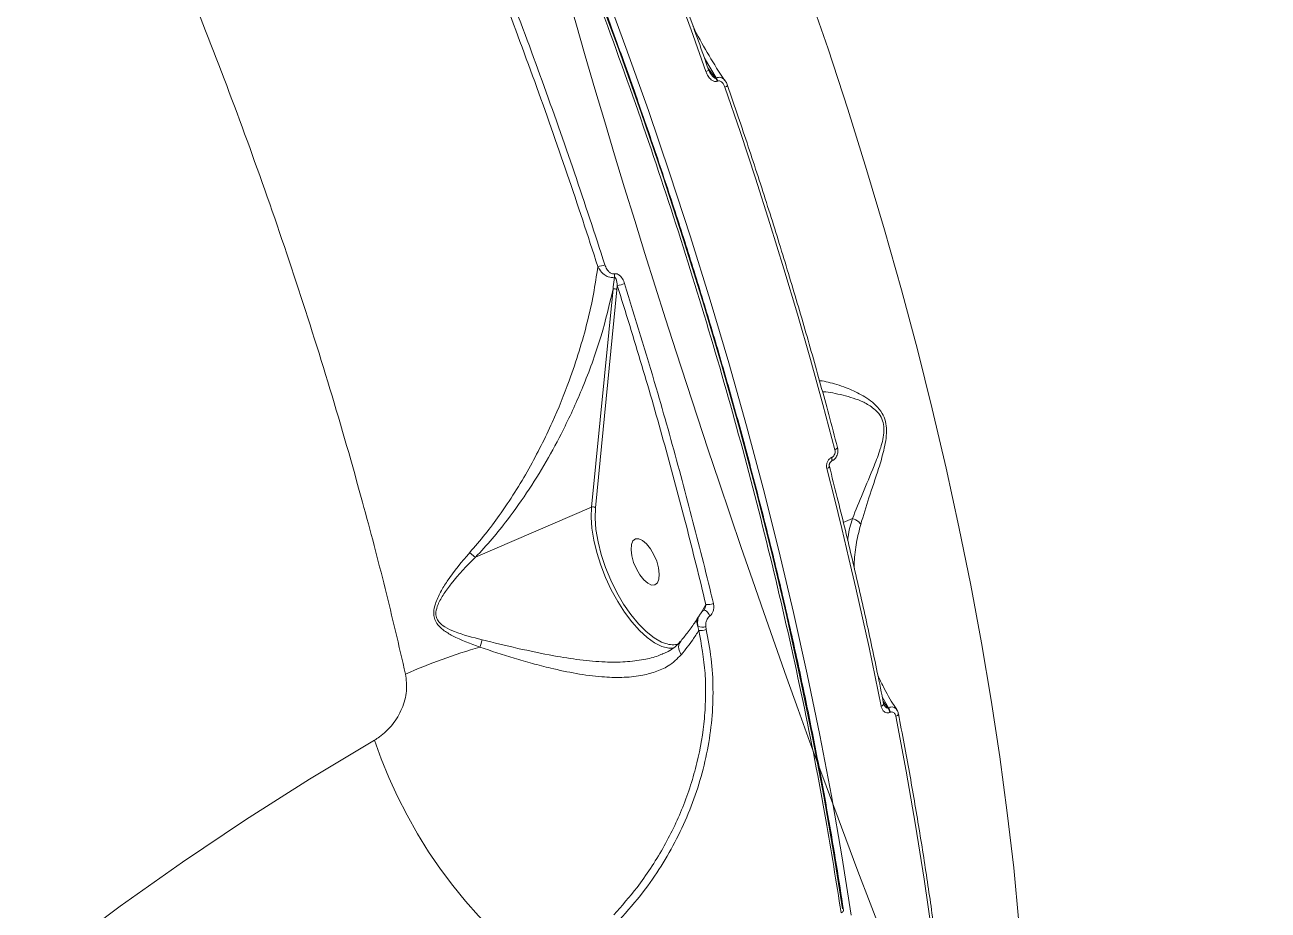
# Model space of a CAD drawing. Header units: millimetres. Extents: x -6104 to 7803, y -6013 to 4803.
# Drawn here: x 959.1 to 1183.1, y 1840 to 1999.5 of the extents above; entities that cross this region are included whole.
import ezdxf

# ---------------------------------------------------------------- set-up
doc = ezdxf.new("R2010")
doc.units = ezdxf.units.MM
doc.layers.add('DIKOM_ОБЪЕКТ', color=7, linetype='Continuous')

msp = doc.modelspace()

# ---------------------------------------------------------------- linework, layer by layer
at = {"layer": 'DIKOM_ОБЪЕКТ', "color": 7, "linetype": 'Continuous', "lineweight": 15}
for p, q in [((1081.504, 1993.551), (1083.615, 1989.973)), ((1083.515, 1989.929), (1082.121, 1991.809)), ((1083.615, 1989.973), (1083.515, 1989.929)), ((1083.81, 1989.361), (1083.91, 1989.405)), ((1065.038, 1951.934), (1061.156, 1912.65)), ((1061.849, 1912.522), (1065.73, 1951.806)), ((1065.73, 1951.806), (1065.807, 1952.59)), ((1104.32, 1920.823), (1104.293, 1920.812)), ((1104.434, 1921.597), (1104.407, 1921.585)), ((1040.249, 1903.596), (1061.156, 1912.65)), ((1108.169, 1910.586), (1106.525, 1909.874)), ((1080.436, 1892.841), (1080.537, 1893.001)), ((1081.159, 1893.998), (1080.942, 1893.596)), ((1081.761, 1895.11), (1081.159, 1893.998)), ((1080.304, 1891.116), (1080.49, 1890.423)), ((1080.382, 1892.796), (1080.418, 1892.855)), ((1081.794, 1890.607), (1081.725, 1891.093)), ((1113.538, 1878.476), (1114.64, 1876.497)), ((1114.554, 1876.46), (1113.715, 1877.603)), ((1114.64, 1876.497), (1114.554, 1876.46)), ((1114.919, 1875.627), (1115.004, 1875.664))]:
    msp.add_line(p, q, dxfattribs=at)
at = {"layer": 'DIKOM_ОБЪЕКТ', "color": 7, "linetype": 'Continuous', "lineweight": 15, "flags": 128}
for points in [[(1019.813, 2101.918), (1023.108, 2095.367), (1028.435, 2084.498), (1033.633, 2073.539), (1038.7, 2062.498), (1043.629, 2051.384), (1048.418, 2040.207), (1053.063, 2028.977), (1057.558, 2017.702), (1061.901, 2006.392), (1066.088, 1995.057), (1070.115, 1983.707), (1073.979, 1972.35), (1077.676, 1960.997), (1081.204, 1949.657), (1084.56, 1938.339), (1087.741, 1927.053), (1090.743, 1915.809), (1093.565, 1904.616), (1096.204, 1893.484), (1098.659, 1882.421), (1100.926, 1871.438), (1101.533, 1868.347)], [(1058.453, 2051.059), (1061.599, 2043.628), (1064.681, 2036.175), (1067.698, 2028.701), (1070.649, 2021.21), (1073.533, 2013.704), (1076.348, 2006.186), (1079.094, 1998.66), (1081.769, 1991.127)], [(1107.96, 1839.084), (1106.261, 1849.801), (1104.37, 1860.624), (1102.287, 1871.545), (1100.014, 1882.554), (1097.554, 1893.643), (1094.909, 1904.802), (1092.08, 1916.022), (1089.07, 1927.293), (1085.882, 1938.606), (1082.518, 1949.95), (1078.982, 1961.318), (1075.275, 1972.698), (1071.402, 1984.082), (1067.366, 1995.459), (1063.169, 2006.821)], [(1138.178, 1837.816), (1137.221, 1847.625), (1136.067, 1857.574), (1134.715, 1867.652), (1133.168, 1877.851), (1131.426, 1888.161), (1129.492, 1898.572), (1127.367, 1909.075), (1125.052, 1919.66), (1122.552, 1930.317), (1119.866, 1941.036), (1116.999, 1951.807), (1113.952, 1962.621), (1110.729, 1973.467), (1107.333, 1984.334), (1103.766, 1995.214), (1100.033, 2006.095)], [(1085.183, 1988.303), (1087.971, 1980.109), (1090.674, 1971.917), (1093.289, 1963.729), (1095.816, 1955.549), (1098.253, 1947.381), (1100.599, 1939.228), (1102.854, 1931.094), (1105.016, 1922.983)], [(1105.473, 1923.378), (1105.473, 1923.329), (1105.441, 1923.264), (1105.377, 1923.195), (1105.283, 1923.124), (1105.161, 1923.052), (1105.016, 1922.983)], [(1104.01, 1919.96), (1104.013, 1919.925), (1103.988, 1919.858), (1103.926, 1919.786), (1103.831, 1919.711), (1103.705, 1919.635), (1103.554, 1919.562)], [(1104.29, 1920.81), (1104.3, 1920.814), (1104.382, 1920.886), (1104.437, 1921.008), (1104.46, 1921.171), (1104.45, 1921.368), (1104.407, 1921.585)], [(1104.321, 1920.823), (1104.327, 1920.826), (1104.41, 1920.898), (1104.464, 1921.02), (1104.487, 1921.183), (1104.477, 1921.379), (1104.434, 1921.597)], [(1103.554, 1919.562), (1104.928, 1914.159), (1106.26, 1908.769), (1107.549, 1903.393), (1108.796, 1898.033), (1109.999, 1892.689), (1111.16, 1887.362), (1112.277, 1882.053), (1113.35, 1876.764)], [(1061.156, 1912.65), (1061.096, 1910.826), (1061.238, 1908.824), (1061.579, 1906.686), (1062.111, 1904.459), (1062.824, 1902.193), (1063.701, 1899.934), (1064.723, 1897.734), (1065.869, 1895.638), (1067.113, 1893.694), (1068.429, 1891.943), (1069.787, 1890.422), (1071.16, 1889.166), (1072.516, 1888.201), (1073.826, 1887.548), (1075.062, 1887.221), (1075.866, 1887.19)], [(1074.469, 1888.064), (1073.787, 1888.327), (1072.429, 1889.095), (1071.032, 1890.193), (1069.63, 1891.595), (1068.257, 1893.267), (1066.945, 1895.169), (1065.727, 1897.254), (1064.633, 1899.473), (1063.688, 1901.771), (1062.915, 1904.093), (1062.333, 1906.384), (1061.956, 1908.587), (1061.794, 1910.65), (1061.849, 1912.522)], [(1072.571, 1898.626), (1071.981, 1898.599), (1071.297, 1898.909), (1070.575, 1899.533), (1069.872, 1900.419), (1069.247, 1901.495), (1068.749, 1902.675), (1068.419, 1903.863), (1068.284, 1904.962), (1068.354, 1905.884), (1068.624, 1906.553), (1069.073, 1906.916), (1069.663, 1906.944), (1070.347, 1906.633), (1071.069, 1906.01), (1071.772, 1905.124), (1072.397, 1904.047), (1072.895, 1902.867), (1073.225, 1901.68), (1073.361, 1900.581), (1073.29, 1899.659), (1073.02, 1898.989), (1072.571, 1898.626)], [(1081.431, 1894.058), (1081.408, 1894.048), (1081.394, 1894.039)], [(1082.476, 1893.025), (1082.355, 1893.269), (1082.201, 1893.508), (1082.027, 1893.723), (1081.847, 1893.896), (1081.674, 1894.013), (1081.524, 1894.065), (1081.431, 1894.058)], [(1113.795, 1877.209), (1113.798, 1877.172), (1113.777, 1877.09), (1113.718, 1877.005), (1113.625, 1876.92), (1113.501, 1876.839), (1113.35, 1876.764)], [(1116.447, 1875.39), (1116.448, 1875.334), (1116.42, 1875.254), (1116.359, 1875.172), (1116.267, 1875.091), (1116.146, 1875.013), (1116.002, 1874.942)], [(1116.002, 1874.942), (1117.857, 1865.084), (1119.555, 1855.307), (1121.095, 1845.617), (1122.477, 1836.021), (1123.699, 1826.526), (1124.76, 1817.138), (1125.661, 1807.865), (1126.399, 1798.711)], [(1022.055, 1870.646), (1010.336, 1863.625), (998.791, 1856.297), (987.428, 1848.664), (976.253, 1840.732), (965.271, 1832.504), (954.488, 1823.986), (943.911, 1815.182), (933.545, 1806.097), (923.396, 1796.736), (913.469, 1787.103), (903.771, 1777.205), (894.306, 1767.046), (885.079, 1756.633), (876.096, 1745.97)], [(1022.055, 1870.646), (1023.245, 1867.287), (1024.628, 1863.891), (1026.19, 1860.487), (1027.919, 1857.108), (1029.798, 1853.784), (1031.81, 1850.545), (1033.936, 1847.421), (1036.157, 1844.44), (1038.453, 1841.63), (1040.803, 1839.016), (1043.186, 1836.622), (1045.579, 1834.47), (1047.962, 1832.58), (1050.312, 1830.968), (1052.607, 1829.649)], [(1101.533, 1868.347), (1103.004, 1860.543), (1104.891, 1849.745), (1106.405, 1840.247)], [(1106.134, 1839.539), (1106.284, 1839.615), (1106.408, 1839.7), (1106.5, 1839.792), (1106.557, 1839.887), (1106.576, 1839.98), (1106.572, 1840.022)]]:
    msp.add_lwpolyline(points, dxfattribs=at)
at = {"layer": 'DIKOM_ОБЪЕКТ', "color": 7, "linetype": 'Continuous', "lineweight": 15}
for centre, radius, start, end in [((2974.096, 2552.252), 1993.829, 183.254697, 206.06661), ((1081.582, 1991.954), 0.848, 282.75193, 322.26173), ((1081.766, 1988.659), 2.162, 18.95346, 35.98935), ((1081.863, 1988.701), 2.165, 18.96775, 35.97506), ((1084.988, 1989.13), 0.85, 283.247, 322.74789), ((1061.989, 1959.773), 3.802, 274.61082, 294.40713), ((1063.739, 1954.359), 1.564, 349.49742, 11.66164), ((1065.286, 1951.343), 0.642, 46.22379, 112.7989), ((1065.679, 1956.002), 3.414, 272.14752, 294.92747), ((1061.405, 1912.059), 0.642, 46.22117, 112.82059), ((1082.157, 1897.305), 2.23, 259.76482, 295.39072), ((1082.04, 1891.878), 1.895, 151.02417, 203.69398), ((1081.06, 1893.903), 2.888, 254.82775, 283.31688), ((1033.447, 1890.38), 8.159, 338.54701, 348.3172), ((1080.831, 1892.728), 2.33, 261.59516, 294.42296), ((1068.975, 1789.445), 101.856, 105.9174, 113.93398), ((1075.812, 1891.824), 3.992, 250.35258, 285.70823), ((1112.794, 1875.193), 2.169, 11.5614, 35.75157), ((1112.878, 1875.229), 2.17, 11.57672, 35.75002)]:
    msp.add_arc(centre, radius, start, end, dxfattribs=at)
for points, knots in [([(741.67, 2368.208), (744.458, 2368.221), (750.977, 2368.253), (761.711, 2366.826), (773.75, 2364.152), (786.017, 2360.216), (798.447, 2355.114), (810.995, 2348.896), (823.864, 2341.467), (837.023, 2332.798), (850.432, 2322.891), (863.796, 2311.963), (877.07, 2300.077), (890.212, 2287.312), (903.436, 2273.462), (916.699, 2258.528), (929.955, 2242.536), (942.76, 2226.036), (955.083, 2209.134), (966.91, 2191.941), (978.58, 2173.974), (990.05, 2155.26), (1001.278, 2135.845), (1012.166, 2115.882), (1022.673, 2095.423), (1032.764, 2074.53), (1042.468, 2053.13), (1051.733, 2031.277), (1060.515, 2009.038), (1068.62, 1986.902), (1076.037, 1964.943), (1082.77, 1943.229), (1088.927, 1921.407), (1094.465, 1899.546), (1099.334, 1877.735), (1103.236, 1857.698), (1105.245, 1845.107), (1106.134, 1839.539)], [0, 0, 0, 0, 0.0220395, 0.0515326, 0.0810498, 0.1105428, 0.1392035, 0.1678862, 0.1965469, 0.22604, 0.2555572, 0.2850503, 0.3137109, 0.3423937, 0.3710543, 0.4005474, 0.4300646, 0.4595576, 0.4871864, 0.5148348, 0.5424636, 0.5708352, 0.5992284, 0.6276001, 0.6562609, 0.6849436, 0.7136043, 0.7430975, 0.7726148, 0.802108, 0.8307686, 0.8594515, 0.8881122, 0.9176054, 0.9471225, 0.9766158, 1, 1, 1, 1]), ([(741.938, 2368.384), (743.132, 2368.402), (746.112, 2368.448), (750.989, 2368.183), (756.551, 2367.632), (762.211, 2366.773), (767.965, 2365.621), (773.818, 2364.171), (779.77, 2362.422), (785.818, 2360.375), (791.94, 2358.039), (798.113, 2355.42), (804.318, 2352.526), (810.551, 2349.359), (816.817, 2345.919), (823.115, 2342.207), (829.449, 2338.22), (835.82, 2333.958), (842.231, 2329.421), (848.681, 2324.606), (855.175, 2319.512), (861.711, 2314.137), (868.275, 2308.497), (874.836, 2302.614), (881.373, 2296.508), (887.877, 2290.187), (894.351, 2283.651), (900.798, 2276.895), (907.221, 2269.919), (913.621, 2262.721), (919.999, 2255.298), (926.359, 2247.65), (932.701, 2239.772), (939.028, 2231.663), (945.328, 2223.336), (951.572, 2214.828), (957.739, 2206.169), (963.819, 2197.373), (969.817, 2188.432), (975.736, 2179.345), (981.575, 2170.113), (987.335, 2160.736), (993.014, 2151.213), (998.613, 2141.546), (1004.133, 2131.733), (1009.572, 2121.775), (1014.925, 2111.681), (1020.178, 2101.478), (1025.315, 2091.2), (1030.323, 2080.865), (1035.203, 2070.479), (1039.953, 2060.041), (1044.576, 2049.551), (1049.071, 2039.008), (1053.437, 2028.413), (1057.676, 2017.766), (1061.785, 2007.068), (1065.766, 1996.318), (1069.616, 1985.52), (1073.328, 1974.701), (1076.887, 1963.894), (1080.285, 1953.126), (1083.52, 1942.407), (1086.592, 1931.736), (1089.502, 1921.11), (1092.25, 1910.532), (1094.836, 1900), (1097.26, 1889.515), (1099.521, 1879.078), (1101.621, 1868.687), (1103.552, 1858.349), (1105.212, 1848.78), (1106.148, 1842.705), (1106.562, 1840.021)], [0, 0, 0, 0, 0.0094077, 0.0234758, 0.0375496, 0.0516398, 0.0657619, 0.0799311, 0.0941627, 0.1084718, 0.1228261, 0.137127, 0.1513571, 0.1655334, 0.1796719, 0.193788, 0.2078977, 0.2220155, 0.2361533, 0.2503268, 0.2645521, 0.278845, 0.2932012, 0.3075358, 0.321785, 0.3359736, 0.3501177, 0.3642335, 0.378337, 0.3924445, 0.4065669, 0.4207201, 0.43492, 0.4491829, 0.4635203, 0.4778591, 0.4920989, 0.5062929, 0.5204523, 0.5345889, 0.5487143, 0.5628397, 0.5769743, 0.5911282, 0.6053129, 0.6195397, 0.6338199, 0.6481185, 0.6623743, 0.6765813, 0.6907508, 0.7048945, 0.7190235, 0.7331493, 0.7472822, 0.7614309, 0.7756067, 0.7898213, 0.8040856, 0.8183883, 0.8326644, 0.8468852, 0.8610656, 0.8752172, 0.889351, 0.9034787, 0.9176113, 0.9317563, 0.9459252, 0.9601293, 0.9743798, 0.9886796, 1, 1, 1, 1]), ([(709.36, 2311.896), (712.684, 2311.813), (719.337, 2311.646), (729.751, 2310.007), (740.547, 2307.333), (751.739, 2303.486), (763.287, 2298.478), (774.94, 2292.411), (786.653, 2285.334), (798.384, 2277.313), (810.324, 2268.218), (822.439, 2258.033), (834.689, 2246.769), (846.809, 2234.671), (858.759, 2221.799), (870.506, 2208.229), (882.236, 2193.743), (893.907, 2178.354), (905.477, 2162.093), (916.696, 2145.309), (927.535, 2128.07), (937.97, 2110.452), (948.165, 2092.18), (958.073, 2073.29), (967.651, 2053.832), (976.697, 2034.218), (985.191, 2014.517), (993.125, 1994.797), (1000.62, 1974.757), (1007.63, 1954.452), (1014.122, 1933.947), (1019.531, 1915.112), (1024.04, 1897.964), (1026.448, 1887.686), (1027.654, 1882.543)], [0, 0, 0, 0, 0.0311784, 0.0623809, 0.0935594, 0.1256442, 0.1577552, 0.18984, 0.2210202, 0.2522245, 0.2834047, 0.3154898, 0.347601, 0.3796861, 0.4108891, 0.4421159, 0.4733189, 0.5054257, 0.5375585, 0.5696654, 0.6009196, 0.6321979, 0.6634522, 0.6956101, 0.727794, 0.7599519, 0.7912842, 0.8226405, 0.8539729, 0.8862089, 0.9184711, 0.9507073, 0.9753304, 1, 1, 1, 1]), ([(1058.967, 2051.288), (1059.759, 2049.429), (1062.055, 2044.04), (1065.758, 2035.082), (1070.027, 2024.407), (1074.159, 2013.699), (1078.081, 2003.156), (1080.745, 1995.73), (1082.095, 1991.884), (1082.253, 1991.435)], [0, 0, 0, 0, 0.0939968, 0.2725894, 0.451186, 0.6297846, 0.8083822, 0.9775832, 1, 1, 1, 1]), ([(1038.259, 2022.244), (1040.446, 2016.77), (1044.82, 2005.821), (1050.978, 1989.269), (1056.858, 1972.646), (1060.482, 1961.538), (1062.295, 1955.983)], [0, 0, 0, 0, 0.2490997, 0.4982003, 0.7490993, 1, 1, 1, 1]), ([(1063.56, 1956.311), (1061.757, 1961.837), (1058.152, 1972.89), (1052.277, 1989.509), (1046.095, 2006.138), (1041.68, 2017.19), (1039.473, 2022.716)], [0, 0, 0, 0, 0.2490995, 0.4981999, 0.7491005, 1, 1, 1, 1]), ([(1079.447, 1999.285), (1079.47, 1999.238), (1080.23, 1997.633), (1081.998, 1994.559), (1083.908, 1991.314), (1085.08, 1989.644), (1085.235, 1989.423)], [0, 0, 0, 0, 0.01391439, 0.47544947, 0.93052448, 1, 1, 1, 1]), ([(1081.769, 1991.127), (1081.891, 1990.835), (1082.127, 1990.273), (1082.629, 1989.669), (1083.104, 1989.366), (1083.49, 1989.271), (1083.703, 1989.331), (1083.81, 1989.361)], [0, 0, 0, 0, 0.3047382, 0.5876421, 0.7664793, 0.8828741, 1, 1, 1, 1]), ([(1082.274, 1991.443), (1082.294, 1991.362), (1082.371, 1991.061), (1082.545, 1990.821), (1082.671, 1990.646)], [0, 0, 0, 0, 0.2683632, 1, 1, 1, 1]), ([(1083.515, 1989.929), (1083.499, 1989.925), (1083.465, 1989.916), (1083.39, 1989.931), (1083.227, 1990.015), (1082.94, 1990.273), (1082.763, 1990.557), (1082.65, 1990.737)], [0, 0, 0, 0, 0.0412835, 0.0921089, 0.1844673, 0.481209, 1, 1, 1, 1]), ([(1085.244, 1989.43), (1085.119, 1989.591), (1084.892, 1989.884), (1084.437, 1990.062), (1084.013, 1990.096), (1083.75, 1990.015), (1083.615, 1989.973)], [0, 0, 0, 0, 0.3267947, 0.5932415, 0.7911418, 1, 1, 1, 1]), ([(1083.91, 1989.405), (1083.979, 1989.424), (1084.116, 1989.464), (1084.361, 1989.404), (1084.656, 1989.213), (1084.963, 1988.836), (1085.108, 1988.486), (1085.183, 1988.303)], [0, 0, 0, 0, 0.1205637, 0.2405924, 0.4168389, 0.6949864, 1, 1, 1, 1]), ([(1085.255, 1989.418), (1085.29, 1989.374), (1085.477, 1989.139), (1085.575, 1988.848), (1085.654, 1988.611)], [0, 0, 0, 0, 0.1883104, 1, 1, 1, 1]), ([(1085.665, 1988.616), (1086.312, 1986.729), (1088.191, 1981.257), (1091.189, 1972.2), (1094.604, 1961.452), (1097.865, 1950.72), (1100.969, 1940.012), (1103.491, 1930.899), (1104.949, 1925.365), (1105.473, 1923.378)], [0, 0, 0, 0, 0.08646503, 0.25075174, 0.41504396, 0.57933667, 0.7436327, 0.90792946, 1, 1, 1, 1]), ([(1062.295, 1955.983), (1062.053, 1954.339), (1061.569, 1951.05), (1060.426, 1945.946), (1058.978, 1940.735), (1056.952, 1934.716), (1054.641, 1929.026), (1052.115, 1923.719), (1049.882, 1919.512), (1047.385, 1915.292), (1044.748, 1911.347), (1042.04, 1907.706), (1040.153, 1905.538), (1039.205, 1904.449)], [0, 0, 0, 0, 0.1007612, 0.2015261, 0.3037926, 0.4060546, 0.5490233, 0.6279418, 0.7068474, 0.7872944, 0.8677078, 0.9335556, 1, 1, 1, 1]), ([(1062.295, 1955.983), (1062.383, 1955.815), (1062.67, 1955.266), (1063.296, 1954.574), (1064.076, 1954.134), (1064.724, 1953.982), (1065.089, 1954.043), (1065.276, 1954.074)], [0, 0, 0, 0, 0.1441012, 0.4679371, 0.6900639, 0.8402833, 1, 1, 1, 1]), ([(1065.27, 1954.675), (1065.157, 1954.662), (1064.932, 1954.636), (1064.548, 1954.797), (1064.097, 1955.192), (1063.76, 1955.749), (1063.608, 1956.176), (1063.56, 1956.311)], [0, 0, 0, 0, 0.1388735, 0.2767739, 0.4965861, 0.8418308, 1, 1, 1, 1]), ([(1065.276, 1954.074), (1065.26, 1953.921), (1065.183, 1953.207), (1065.102, 1952.494), (1065.038, 1951.934)], [0, 0, 0, 0, 0.2148537, 1, 1, 1, 1]), ([(1067.118, 1952.906), (1067.066, 1953.053), (1066.901, 1953.519), (1066.528, 1954.122), (1066.036, 1954.544), (1065.625, 1954.716), (1065.389, 1954.689), (1065.27, 1954.675)], [0, 0, 0, 0, 0.1605427, 0.5081395, 0.7318444, 0.865349, 1, 1, 1, 1]), ([(1065.276, 1954.074), (1065.297, 1954.072), (1065.34, 1954.068), (1065.417, 1954.008), (1065.528, 1953.849), (1065.666, 1953.478), (1065.759, 1953.033), (1065.795, 1952.698), (1065.807, 1952.59)], [0, 0, 0, 0, 0.0381987, 0.0818317, 0.1920477, 0.4179982, 0.8124186, 1, 1, 1, 1]), ([(1040.249, 1903.596), (1041.261, 1904.69), (1043.285, 1906.879), (1046.559, 1910.991), (1050.017, 1915.888), (1053.455, 1921.549), (1056.794, 1927.861), (1060.078, 1935.211), (1063.077, 1943.524), (1064.384, 1949.131), (1065.038, 1951.934)], [0, 0, 0, 0, 0.0717655, 0.1435708, 0.2576767, 0.372185, 0.4865162, 0.6397323, 0.8198584, 1, 1, 1, 1]), ([(1065.807, 1952.59), (1067.296, 1947.781), (1070.273, 1938.164), (1074.387, 1923.765), (1078.261, 1909.395), (1080.594, 1899.872), (1081.761, 1895.11)], [0, 0, 0, 0, 0.2493154, 0.4986287, 0.7493137, 1, 1, 1, 1]), ([(1083.113, 1895.29), (1082.966, 1895.901), (1082.231, 1898.957), (1080.262, 1906.926), (1077.034, 1919.247), (1072.514, 1935.393), (1069.049, 1946.638), (1067.118, 1952.906)], [0, 0, 0, 0, 0.0321582, 0.1607927, 0.418284, 0.6757749, 1, 1, 1, 1]), ([(1109.652, 1909.522), (1110.132, 1911.093), (1111.104, 1914.275), (1112.665, 1918.793), (1113.715, 1922.294), (1114.196, 1924.597), (1114.366, 1926.373), (1114.183, 1928.106), (1113.519, 1929.724), (1112.421, 1931.028), (1111.1, 1932.08), (1109.262, 1933.179), (1106.674, 1934.342), (1104.242, 1935.068), (1102.727, 1935.384), (1102.28, 1935.395), (1102.22, 1935.397)], [0, 0, 0, 0, 0.1333191, 0.2698829, 0.3489223, 0.388948, 0.4301394, 0.4686823, 0.5073089, 0.5591603, 0.6106308, 0.6622169, 0.7690808, 0.913741, 0.98843, 1, 1, 1, 1]), ([(1102.771, 1933.4), (1102.851, 1933.402), (1103.847, 1933.431), (1105.814, 1932.962), (1108.301, 1932.311), (1110.196, 1931.589), (1111.876, 1930.578), (1113.14, 1929.347), (1113.79, 1927.906), (1113.907, 1926.368), (1113.684, 1924.831), (1113.393, 1923.765), (1112.893, 1922.152), (1111.804, 1919.32), (1109.982, 1915.073), (1108.773, 1912.082), (1108.169, 1910.586)], [0, 0, 0, 0, 0.0141259, 0.1762012, 0.2521664, 0.3281724, 0.4035283, 0.4569089, 0.4953887, 0.5337763, 0.5726691, 0.6118173, 0.6182187, 0.7033494, 0.8516398, 1, 1, 1, 1]), ([(1105.459, 1923.372), (1105.478, 1923.314), (1105.578, 1923.013), (1105.548, 1922.389), (1105.282, 1921.646), (1104.834, 1921.089), (1104.465, 1920.916), (1104.312, 1920.844)], [0, 0, 0, 0, 0.0605758, 0.3167782, 0.5932171, 0.8308181, 1, 1, 1, 1]), ([(1105.016, 1922.983), (1105.037, 1922.858), (1105.079, 1922.609), (1104.999, 1922.22), (1104.822, 1921.887), (1104.613, 1921.685), (1104.475, 1921.617), (1104.434, 1921.597)], [0, 0, 0, 0, 0.2336974, 0.467348, 0.6955544, 0.9087216, 1, 1, 1, 1]), ([(1104.407, 1921.585), (1104.346, 1921.555), (1104.145, 1921.455), (1103.84, 1921.164), (1103.581, 1920.681), (1103.463, 1920.111), (1103.524, 1919.745), (1103.554, 1919.562)], [0, 0, 0, 0, 0.0931522, 0.3038939, 0.530246, 0.7651954, 1, 1, 1, 1]), ([(1104.29, 1920.808), (1104.278, 1920.803), (1104.252, 1920.793), (1104.177, 1920.729), (1104.099, 1920.625), (1104.028, 1920.476), (1103.985, 1920.291), (1103.978, 1920.103), (1104.004, 1920.005), (1104.016, 1919.963)], [0, 0, 0, 0, 0.10894933, 0.23776963, 0.36211626, 0.50165881, 0.66883374, 0.85829106, 1, 1, 1, 1]), ([(1104.01, 1919.96), (1104.486, 1918.098), (1105.867, 1912.698), (1108.028, 1903.797), (1110.435, 1893.285), (1112.34, 1884.427), (1113.416, 1879.088), (1113.795, 1877.209)], [0, 0, 0, 0, 0.1293242, 0.3750563, 0.6207971, 0.8665444, 1, 1, 1, 1]), ([(1108.172, 1910.587), (1107.843, 1909.495), (1107.456, 1908.209), (1107.326, 1906.866), (1107.306, 1906.663)], [0, 0, 0, 0, 0.8483387, 1, 1, 1, 1]), ([(1108.169, 1910.586), (1108.169, 1910.587), (1108.17, 1910.587), (1108.171, 1910.587), (1108.172, 1910.587), (1108.172, 1910.587)], [0, 0, 0, 0, 0.41997977, 0.76109637, 1, 1, 1, 1]), ([(1109.652, 1909.522), (1109.624, 1909.569), (1109.535, 1909.724), (1109.276, 1910.012), (1108.807, 1910.354), (1108.384, 1910.509), (1108.172, 1910.587)], [0, 0, 0, 0, 0.1074716, 0.3494755, 0.6747698, 1, 1, 1, 1]), ([(1108.494, 1901.656), (1108.494, 1902.011), (1108.492, 1903.571), (1108.83, 1906.217), (1109.384, 1908.445), (1109.652, 1909.522)], [0, 0, 0, 0, 0.131899, 0.5804137, 1, 1, 1, 1]), ([(1039.205, 1904.449), (1037.792, 1902.782), (1035.881, 1900.528), (1033.921, 1897.343), (1033.029, 1895.465), (1032.661, 1893.822), (1032.79, 1892.583), (1033.351, 1891.453), (1034.487, 1890.388), (1037.015, 1888.885), (1039.352, 1888.02), (1041.041, 1887.395)], [0, 0, 0, 0, 0.2657874, 0.3593763, 0.4543091, 0.5177528, 0.5632856, 0.6085753, 0.6803154, 0.7688743, 1, 1, 1, 1]), ([(1039.205, 1904.449), (1039.236, 1904.42), (1039.434, 1904.243), (1039.823, 1903.908), (1040.092, 1903.705), (1040.239, 1903.594)], [0, 0, 0, 0, 0.0794619, 0.4972095, 1, 1, 1, 1]), ([(1041.437, 1888.727), (1039.738, 1889.164), (1037.405, 1889.762), (1034.846, 1890.913), (1033.704, 1891.762), (1033.151, 1892.739), (1033.074, 1893.851), (1033.541, 1895.331), (1034.534, 1897.029), (1036.7, 1899.956), (1038.68, 1902.105), (1040.237, 1903.592), (1040.239, 1903.594)], [0, 0, 0, 0, 0.2369975, 0.3252971, 0.3938437, 0.4351624, 0.4764849, 0.5364925, 0.6300027, 0.7257606, 0.999685, 1, 1, 1, 1]), ([(1040.239, 1903.594), (1040.239, 1903.594), (1040.241, 1903.593), (1040.244, 1903.594), (1040.247, 1903.595), (1040.249, 1903.596)], [0, 0, 0, 0, 0.240625, 0.5662694, 1, 1, 1, 1]), ([(1082.476, 1893.025), (1082.513, 1893.052), (1082.657, 1893.155), (1082.889, 1893.432), (1083.115, 1893.933), (1083.225, 1894.592), (1083.151, 1895.05), (1083.113, 1895.29)], [0, 0, 0, 0, 0.0579476, 0.2245011, 0.430056, 0.7004875, 1, 1, 1, 1]), ([(1080.68, 1893.244), (1080.637, 1893.185), (1080.423, 1892.89), (1080.233, 1892.144), (1080.28, 1891.476), (1080.304, 1891.116)], [0, 0, 0, 0, 0.1036031, 0.5174996, 1, 1, 1, 1]), ([(1080.663, 1893.26), (1080.811, 1893.488), (1081.013, 1893.799), (1081.327, 1893.968), (1081.411, 1894.013)], [0, 0, 0, 0, 0.732703, 1, 1, 1, 1]), ([(1081.397, 1894.04), (1081.395, 1894.04), (1081.391, 1894.039), (1081.403, 1894.045), (1081.434, 1894.072), (1081.475, 1894.121), (1081.501, 1894.165), (1081.515, 1894.19)], [0, 0, 0, 0, 0.1257308, 0.3597845, 0.546348, 0.7505807, 1, 1, 1, 1]), ([(1081.761, 1895.11), (1081.745, 1894.981), (1081.717, 1894.742), (1081.635, 1894.43), (1081.542, 1894.251), (1081.512, 1894.191)], [0, 0, 0, 0, 0.4434991, 0.815458, 1, 1, 1, 1]), ([(1081.725, 1891.093), (1081.728, 1891.343), (1081.732, 1891.797), (1081.935, 1892.398), (1082.194, 1892.805), (1082.395, 1892.962), (1082.476, 1893.025)], [0, 0, 0, 0, 0.3467047, 0.6312451, 0.8513208, 1, 1, 1, 1]), ([(1077.136, 1888.367), (1077.565, 1888.889), (1078.522, 1890.057), (1079.599, 1891.548), (1080.153, 1892.459), (1080.366, 1892.809)], [0, 0, 0, 0, 0.3327483, 0.7436811, 1, 1, 1, 1]), ([(1074.082, 1886.262), (1073.789, 1886.121), (1072.739, 1885.613), (1070.445, 1885.086), (1067.237, 1884.693), (1063.359, 1884.692), (1059.029, 1885.073), (1053.74, 1885.908), (1047.769, 1887.18), (1043.567, 1888.207), (1041.437, 1888.727)], [0, 0, 0, 0, 0.0353395, 0.1265348, 0.2338095, 0.3439794, 0.4769911, 0.6132943, 0.8039103, 1, 1, 1, 1]), ([(1080.49, 1890.423), (1080.955, 1887.877), (1081.658, 1884.02), (1081.759, 1878.656), (1081.475, 1873.259), (1080.56, 1867.838), (1079.063, 1862.525), (1077.178, 1857.296), (1074.745, 1852.251), (1071.832, 1847.515), (1068.952, 1843.429), (1066.599, 1840.793), (1065.165, 1839.187)], [0, 0, 0, 0, 0.1446503, 0.2191379, 0.2936257, 0.4383805, 0.5128978, 0.5874137, 0.733125, 0.8081315, 0.8831399, 1, 1, 1, 1]), ([(1066.196, 1838.268), (1067.657, 1839.908), (1070.348, 1842.93), (1073.751, 1847.894), (1076.57, 1852.837), (1078.931, 1858.023), (1080.785, 1863.385), (1082.12, 1868.856), (1082.919, 1874.384), (1083.131, 1879.899), (1082.821, 1885.352), (1082.136, 1888.857), (1081.794, 1890.607)], [0, 0, 0, 0, 0.1166806, 0.2150855, 0.3137977, 0.4122002, 0.5100599, 0.6082271, 0.7060843, 0.8039527, 0.9021327, 1, 1, 1, 1]), ([(1077.349, 1886.056), (1078.066, 1886.964), (1079.255, 1888.471), (1080.139, 1889.868), (1080.49, 1890.423)], [0, 0, 0, 0, 0.6025884, 1, 1, 1, 1]), ([(1041.041, 1887.395), (1043.08, 1886.728), (1046.173, 1885.716), (1050.491, 1884.461), (1054.227, 1883.486), (1058.445, 1882.587), (1062.754, 1882.009), (1066.672, 1881.884), (1069.905, 1882.179), (1072.695, 1882.891), (1075.286, 1884.032), (1076.603, 1885.324), (1077.349, 1886.056)], [0, 0, 0, 0, 0.1589016, 0.2409083, 0.3228927, 0.4352746, 0.550562, 0.6428551, 0.7376536, 0.8155002, 0.8955085, 1, 1, 1, 1]), ([(1074.113, 1886.249), (1074.397, 1886.369), (1075.17, 1886.693), (1076.196, 1887.403), (1076.823, 1888.065), (1077.139, 1888.399)], [0, 0, 0, 0, 0.22367089, 0.60859127, 1, 1, 1, 1]), ([(1077.349, 1886.056), (1077.324, 1886.091), (1077.187, 1886.288), (1076.957, 1886.732), (1076.812, 1887.376), (1076.876, 1887.98), (1077.092, 1888.25), (1077.183, 1888.364)], [0, 0, 0, 0, 0.04379052, 0.24527284, 0.52139621, 0.79746408, 1, 1, 1, 1]), ([(1027.654, 1882.543), (1027.776, 1881.532), (1028.026, 1879.478), (1027.108, 1876.242), (1025.389, 1873.362), (1023.536, 1871.57), (1022.353, 1870.832), (1022.055, 1870.646)], [0, 0, 0, 0, 0.2187114, 0.4447829, 0.6794117, 0.9191996, 1, 1, 1, 1]), ([(1112.752, 1882.344), (1113.077, 1881.643), (1113.935, 1879.789), (1115.086, 1877.725), (1115.983, 1876.397), (1116.142, 1876.162)], [0, 0, 0, 0, 0.3339971, 0.8822834, 1, 1, 1, 1]), ([(1113.35, 1876.764), (1113.356, 1876.733), (1113.405, 1876.508), (1113.551, 1876.146), (1113.849, 1875.784), (1114.187, 1875.584), (1114.551, 1875.513), (1114.796, 1875.589), (1114.919, 1875.627)], [0, 0, 0, 0, 0.0392332, 0.2872418, 0.4952071, 0.671012, 0.8352877, 1, 1, 1, 1]), ([(1113.807, 1877.218), (1113.818, 1877.153), (1113.842, 1876.999), (1113.899, 1876.921), (1113.932, 1876.876)], [0, 0, 0, 0, 0.4195464, 1, 1, 1, 1]), ([(1114.554, 1876.46), (1114.532, 1876.453), (1114.487, 1876.44), (1114.381, 1876.457), (1114.236, 1876.537), (1114.073, 1876.685), (1113.979, 1876.813), (1113.933, 1876.876)], [0, 0, 0, 0, 0.0945305, 0.1877299, 0.4167366, 0.7140248, 1, 1, 1, 1]), ([(1116.136, 1876.158), (1116.06, 1876.258), (1115.908, 1876.46), (1115.544, 1876.609), (1115.114, 1876.644), (1114.799, 1876.546), (1114.64, 1876.497)], [0, 0, 0, 0, 0.2488871, 0.4983676, 0.7465113, 1, 1, 1, 1]), ([(1115.004, 1875.664), (1115.084, 1875.689), (1115.243, 1875.739), (1115.478, 1875.694), (1115.691, 1875.565), (1115.877, 1875.336), (1115.968, 1875.107), (1115.998, 1874.964), (1116.002, 1874.942)], [0, 0, 0, 0, 0.1672818, 0.33444, 0.509084, 0.7130411, 0.9577335, 1, 1, 1, 1]), ([(1116.132, 1876.156), (1116.154, 1876.129), (1116.317, 1875.93), (1116.427, 1875.655), (1116.438, 1875.407), (1116.438, 1875.388)], [0, 0, 0, 0, 0.1238332, 0.9329781, 1, 1, 1, 1]), ([(1116.447, 1875.39), (1116.797, 1873.578), (1117.811, 1868.32), (1119.359, 1859.682), (1121.034, 1849.512), (1122.534, 1839.443), (1123.86, 1829.482), (1125.011, 1819.635), (1125.968, 1810.081), (1126.536, 1803.305), (1126.796, 1799.76), (1126.835, 1799.221)], [0, 0, 0, 0, 0.0688426, 0.1996567, 0.3304778, 0.4613024, 0.5921318, 0.7229656, 0.8538041, 0.9777655, 1, 1, 1, 1])]:
    msp.add_open_spline(points, degree=3, knots=knots, dxfattribs=at)

doc.saveas('drawing.dxf')
